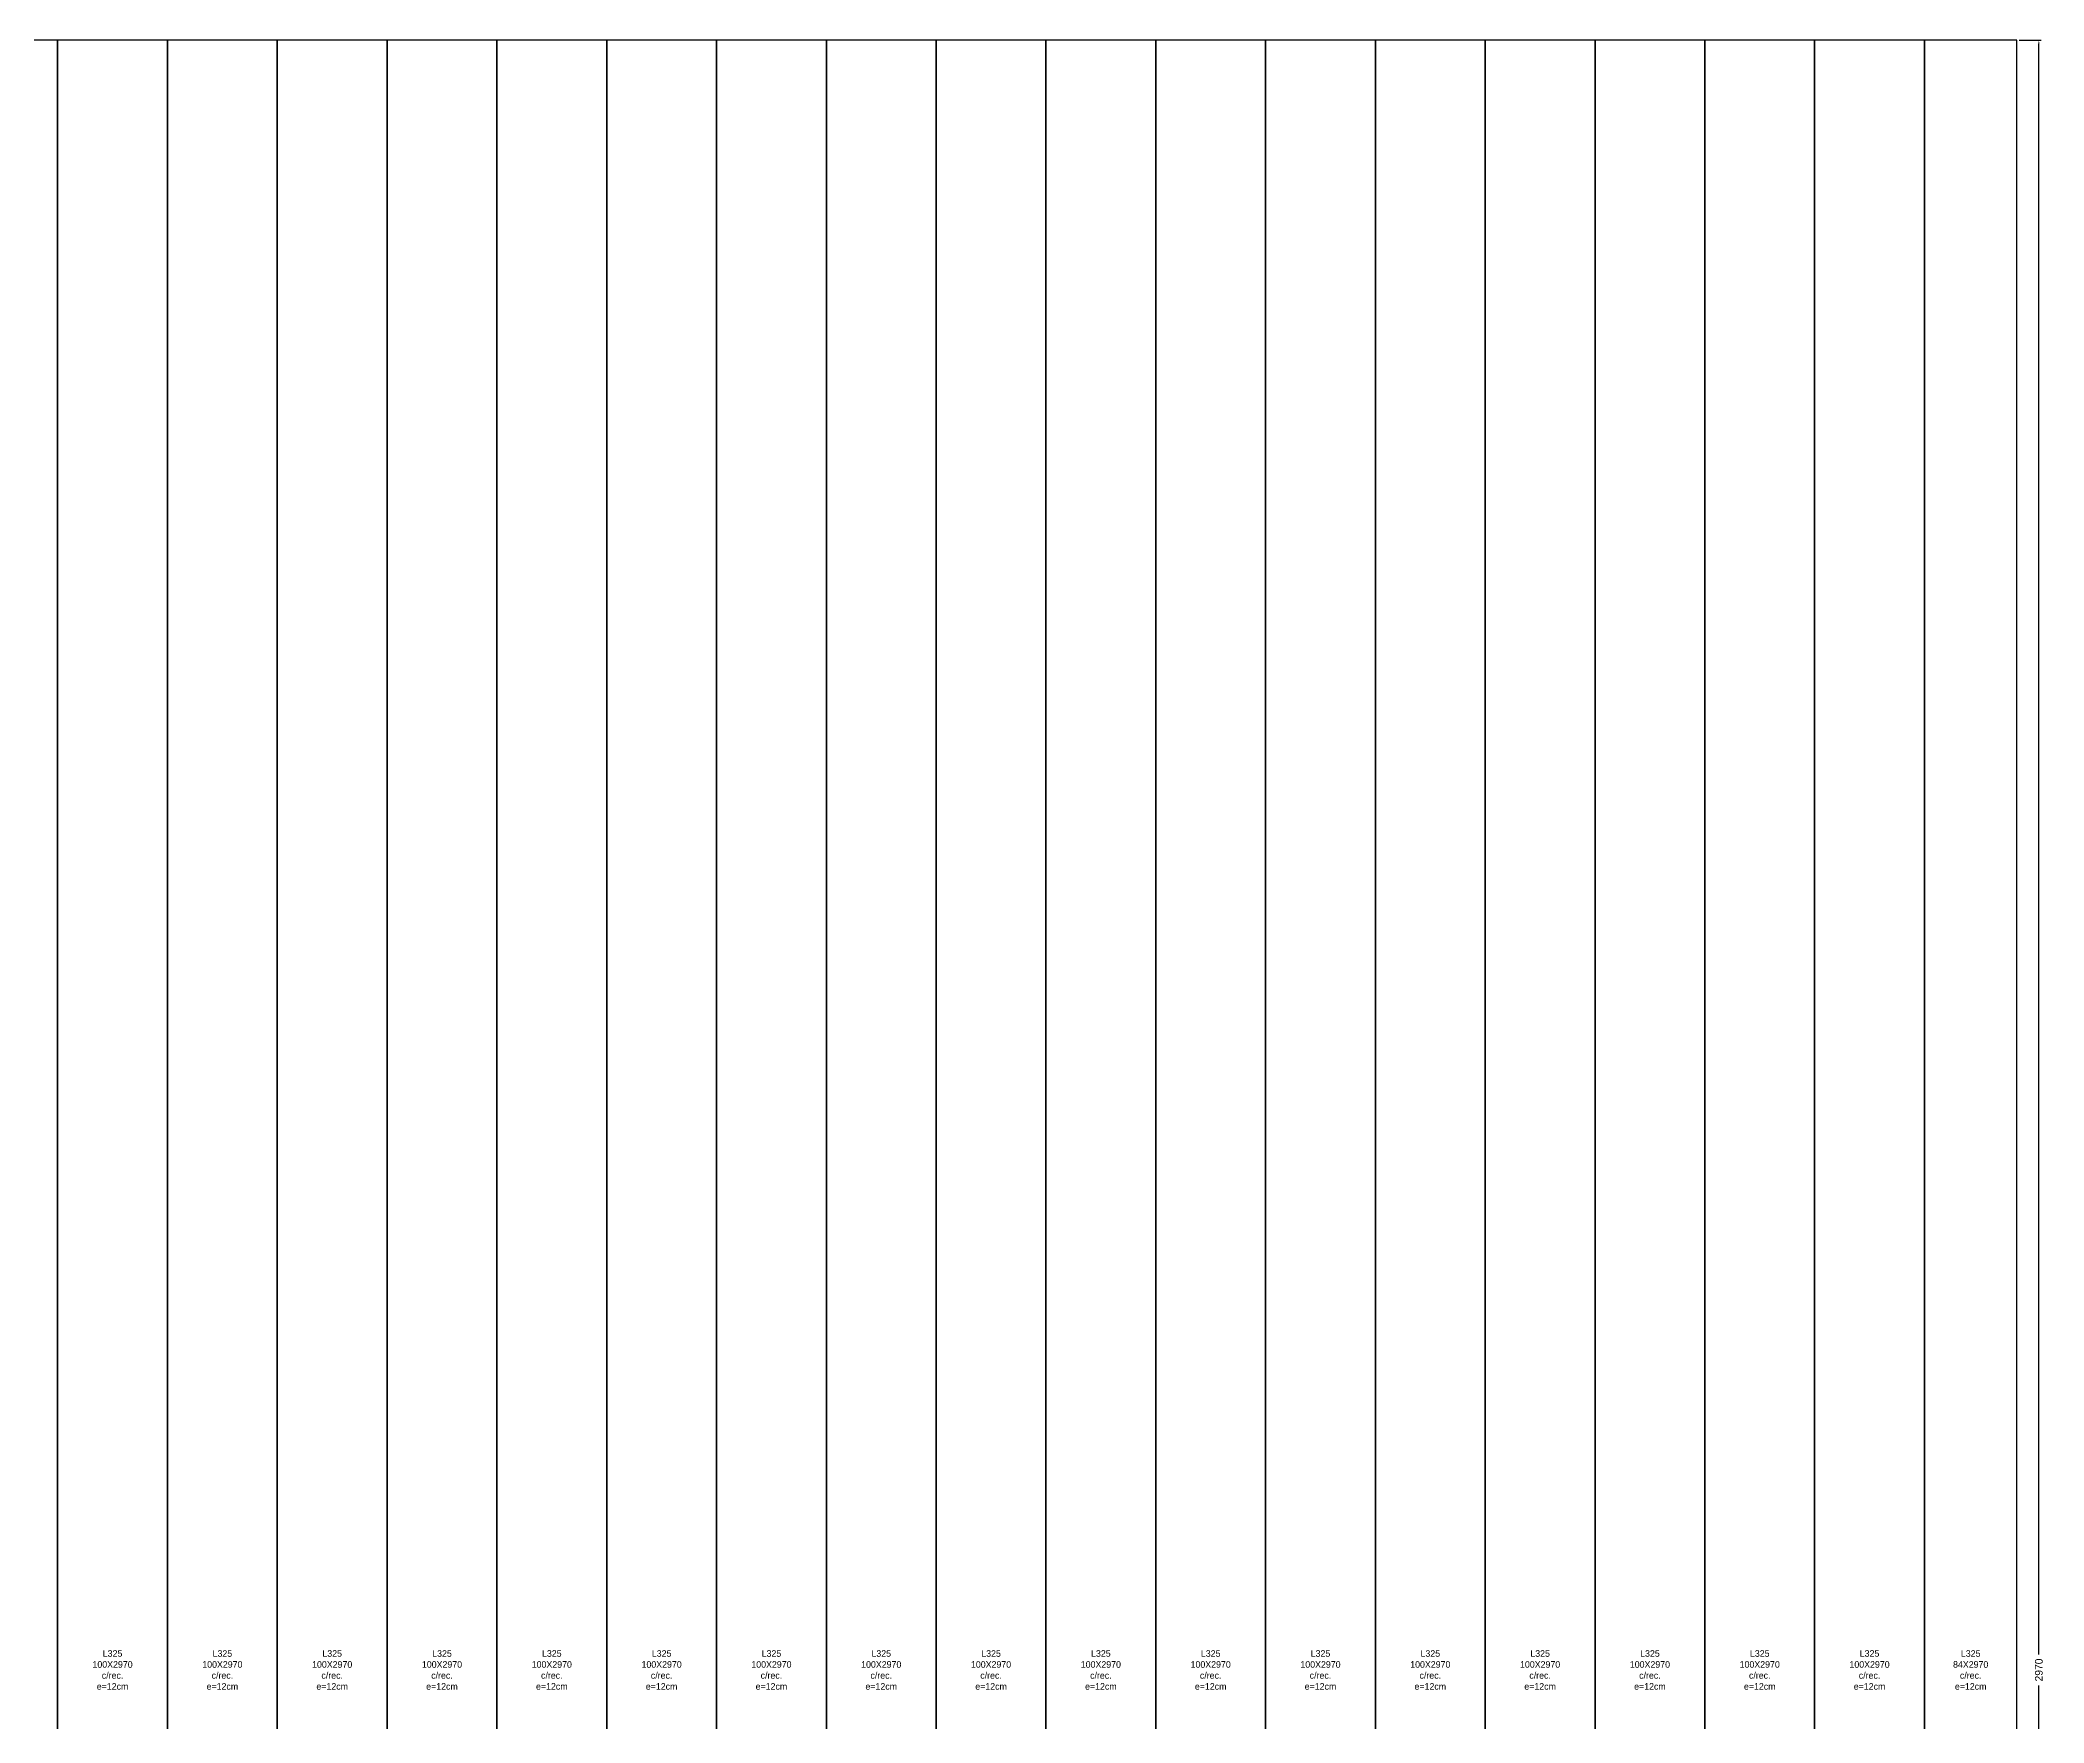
# Model space of a CAD drawing. Header units: metres. Extents: x -159 to 6209, y -50 to 3007.
# Drawn here: x 4384 to 6209, y 1437 to 2970 of the extents above; entities that cross this region are included whole.
import ezdxf

# ---------------------------------------------------------------- set-up
doc = ezdxf.new("R2010")
doc.units = ezdxf.units.M
for name, color, linetype in [('AUX00', 2, 'Continuous'), ('Contorno', 7, 'Continuous'), ('COTA', 3, 'Continuous'), ('Paineis', 3, 'Continuous')]:
    doc.layers.add(name, color=color, linetype=linetype)
doc.dimstyles.new('COTA_LJ', dxfattribs={"dimtxt": 7, "dimasz": 3.5, "dimexe": 2, "dimexo": 2, "dimgap": 1.5, "dimtad": 1, "dimdec": 1, "dimcen": 2.5, "dimclrd": 3, "dimclre": 3, "dimclrt": 3, "dimazin": 3, "dimtfac": 1, "dimtmove": 0, "dimatfit": 3})

# ---------------------------------------------------------------- blocks, each defined once
blk = doc.blocks.new('_CLOSEDFILLED')
at = {"color": 0, "linetype": 'BYBLOCK'}
blk.add_solid([(-1, 0.16), (0, 0), (-1, -0.16)], dxfattribs=at)
blk = doc.blocks.new('*D2')
at = {"color": 3}
for p, q in [((6186.2, 2970), (6206.2, 2970)), ((6204.2, 1499), (6204.2, 2966.5)), ((6204.2, 3.5), (6204.2, 1471)), ((6186.2, 0), (6206.2, 0))]:
    blk.add_line(p, q, dxfattribs=at)
at = {"layer": 'Defpoints'}
for p in [(6184.2, 2970), (6184.2, 0), (6204.2, 0)]:
    blk.add_point(p, dxfattribs=at)
at = {"layer": 'COTA', "color": 3, "xscale": 3.5, "yscale": 3.5}
for p, rotation in [((6204.2, 2970), 90), ((6204.2, 0), 270)]:
    blk.add_blockref('_CLOSEDFILLED', p, dxfattribs=dict(at, rotation=rotation))
at = {"layer": 'COTA', "color": 3, "insert": (6204.2, 1485), "char_height": 7, "attachment_point": 5, "rotation": 90}
blk.add_mtext('2970', dxfattribs=at)

msp = doc.modelspace()

# ---------------------------------------------------------------- linework, layer by layer
at = {"layer": 'Contorno'}
msp.add_lwpolyline([(0, 0), (6184.2, 0), (6184.2, 2970), (0, 2970), (0, 0)], close=True, dxfattribs=at)
at = {"layer": 'Paineis'}
for points in [[(4300, 0), (4400, 0), (4400, 2970), (4300, 2970)], [(4400, 0), (4500, 0), (4500, 2970), (4400, 2970)], [(4500, 0), (4600, 0), (4600, 2970), (4500, 2970)], [(4600, 0), (4700, 0), (4700, 2970), (4600, 2970)], [(4700, 0), (4800, 0), (4800, 2970), (4700, 2970)], [(4800, 0), (4900, 0), (4900, 2970), (4800, 2970)], [(4900, 0), (5000, 0), (5000, 2970), (4900, 2970)], [(5000, 0), (5100, 0), (5100, 2970), (5000, 2970)], [(5100, 0), (5200, 0), (5200, 2970), (5100, 2970)], [(5200, 0), (5300, 0), (5300, 2970), (5200, 2970)], [(5300, 0), (5400, 0), (5400, 2970), (5300, 2970)], [(5400, 0), (5500, 0), (5500, 2970), (5400, 2970)], [(5500, 0), (5600, 0), (5600, 2970), (5500, 2970)], [(5600, 0), (5700, 0), (5700, 2970), (5600, 2970)], [(5700, 0), (5800, 0), (5800, 2970), (5700, 2970)], [(5800, 0), (5900, 0), (5900, 2970), (5800, 2970)], [(5900, 0), (6000, 0), (6000, 2970), (5900, 2970)], [(6000, 0), (6100, 0), (6100, 2970), (6000, 2970)], [(6100, 0), (6184.2, 0), (6184.2, 2970), (6100, 2970)]]:
    msp.add_lwpolyline(points, close=True, dxfattribs=at)

# ---------------------------------------------------------------- texts
at = {"layer": 'AUX00', "char_height": 6, "attachment_point": 5}
for s, insert, width in [('\\pxqc;L325^J100X2970^Jc/rec.^Je=12cm', (4450, 1485), 100), ('\\pxqc;L325^J100X2970^Jc/rec.^Je=12cm', (4550, 1485), 100), ('\\pxqc;L325^J100X2970^Jc/rec.^Je=12cm', (4650, 1485), 100), ('\\pxqc;L325^J100X2970^Jc/rec.^Je=12cm', (4750, 1485), 100), ('\\pxqc;L325^J100X2970^Jc/rec.^Je=12cm', (4850, 1485), 100), ('\\pxqc;L325^J100X2970^Jc/rec.^Je=12cm', (4950, 1485), 100), ('\\pxqc;L325^J100X2970^Jc/rec.^Je=12cm', (5050, 1485), 100), ('\\pxqc;L325^J100X2970^Jc/rec.^Je=12cm', (5150, 1485), 100), ('\\pxqc;L325^J100X2970^Jc/rec.^Je=12cm', (5250, 1485), 100), ('\\pxqc;L325^J100X2970^Jc/rec.^Je=12cm', (5350, 1485), 100), ('\\pxqc;L325^J100X2970^Jc/rec.^Je=12cm', (5450, 1485), 100), ('\\pxqc;L325^J100X2970^Jc/rec.^Je=12cm', (5550, 1485), 100), ('\\pxqc;L325^J100X2970^Jc/rec.^Je=12cm', (5650, 1485), 100), ('\\pxqc;L325^J100X2970^Jc/rec.^Je=12cm', (5750, 1485), 100), ('\\pxqc;L325^J100X2970^Jc/rec.^Je=12cm', (5850, 1485), 100), ('\\pxqc;L325^J100X2970^Jc/rec.^Je=12cm', (5950, 1485), 100), ('\\pxqc;L325^J100X2970^Jc/rec.^Je=12cm', (6050, 1485), 100), ('\\pxqc;L325^J84X2970^Jc/rec.^Je=12cm', (6142.1, 1485), 84.2)]:
    msp.add_mtext(s, dxfattribs=dict(at, insert=insert, width=width))

# ---------------------------------------------------------------- dimensions: what is measured, and where the dimension line sits
at = {"layer": 'COTA'}
dim = msp.add_linear_dim(base=(6204.2, 0), p1=(6184.2, 0), p2=(6184.2, 2970), angle=90, dimstyle='COTA_LJ', dxfattribs=at)
dim.commit()
dim.dimension.update_dxf_attribs({"geometry": '*D2', "text_midpoint": (6204.2, 1485)})

doc.saveas('drawing.dxf')
